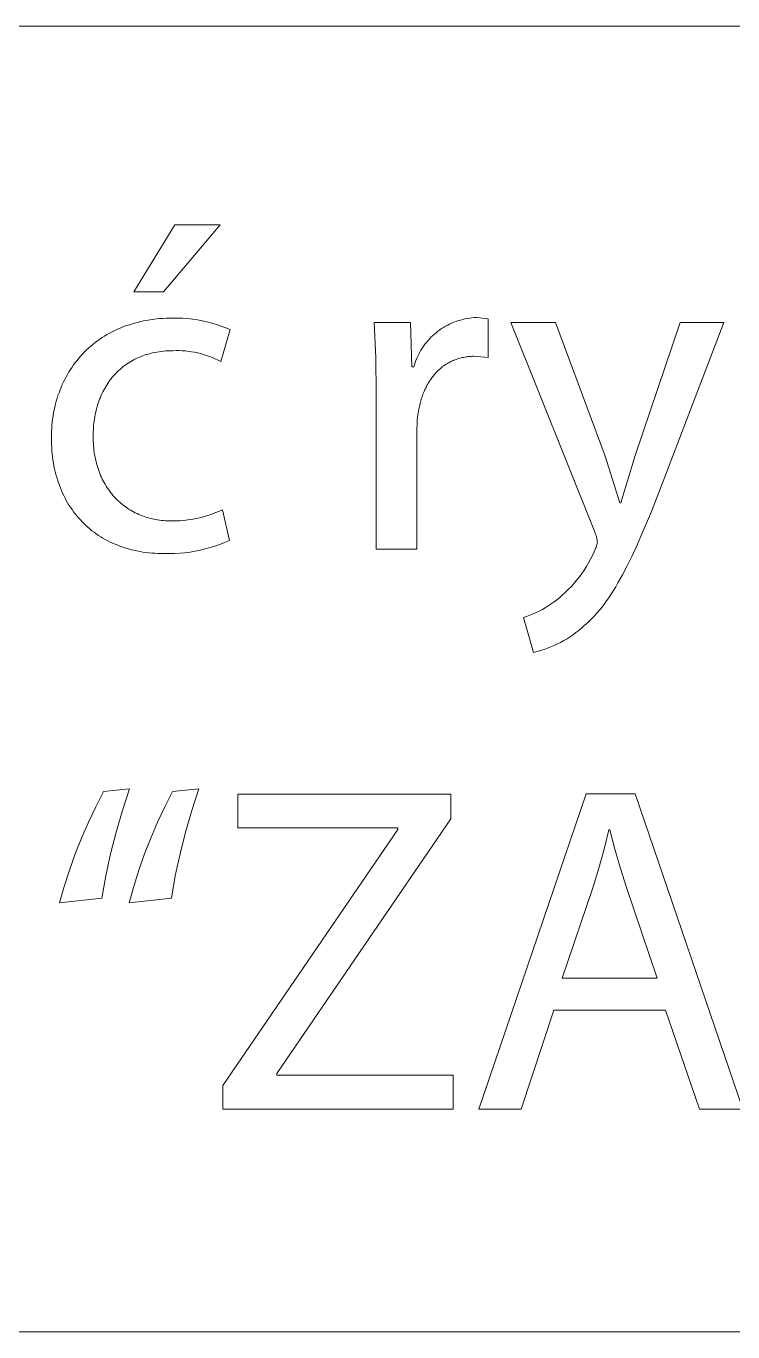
# Model space of a CAD drawing. Header units: millimetres. Extents: x 0 to 4030, y 0 to 2816.
# Drawn here: x 3053.8 to 3114.7, y 0 to 112.6 of the extents above; entities that cross this region are included whole.
import ezdxf

# ---------------------------------------------------------------- set-up
doc = ezdxf.new("R2010")
doc.units = ezdxf.units.MM
doc.header["$MEASUREMENT"] = 0
doc.layers.add('Domyślny', color=7, linetype='Continuous', true_color=0x000000)

msp = doc.modelspace()

# ---------------------------------------------------------------- linework, layer by layer
at = {"layer": 'Domyślny', "color": 18, "lineweight": 15, "true_color": 0x000000}
for p, q in [((2507.18, 112.62), (4026.41, 112.62)), ((3063.05, 89.71), (3066.6, 95.48)), ((3070.51, 95.48), (3065.6, 89.71)), ((3066.6, 95.48), (3070.51, 95.48)), ((3065.6, 89.71), (3063.05, 89.71)), ((3062.11, 86.67), (3062.35, 86.76)), ((3062.35, 86.76), (3062.6, 86.84)), ((3062.6, 86.84), (3062.85, 86.92)), ((3062.85, 86.92), (3063.1, 87)), ((3063.1, 87), (3063.36, 87.07)), ((3063.36, 87.07), (3063.62, 87.13)), ((3063.62, 87.13), (3063.89, 87.19)), ((3063.89, 87.19), (3064.16, 87.24)), ((3064.16, 87.24), (3064.43, 87.29)), ((3064.43, 87.29), (3064.71, 87.33)), ((3064.71, 87.33), (3064.99, 87.36)), ((3064.99, 87.36), (3065.27, 87.39)), ((3065.27, 87.39), (3065.55, 87.41)), ((3065.55, 87.41), (3065.84, 87.43)), ((3065.84, 87.43), (3066.14, 87.44)), ((3066.14, 87.44), (3066.43, 87.44)), ((3066.43, 87.44), (3066.86, 87.44)), ((3066.86, 87.44), (3067.28, 87.42)), ((3067.28, 87.42), (3067.7, 87.39)), ((3067.7, 87.39), (3068.12, 87.34)), ((3068.12, 87.34), (3068.53, 87.28)), ((3068.53, 87.28), (3068.95, 87.2)), ((3068.95, 87.2), (3069.36, 87.11)), ((3069.36, 87.11), (3069.77, 87.01)), ((3069.77, 87.01), (3070.17, 86.89)), ((3070.17, 86.89), (3070.57, 86.75)), ((3070.57, 86.75), (3070.97, 86.61)), ((3083.9, 84), (3083.77, 87.05)), ((3083.77, 87.05), (3086.89, 87.05)), ((3086.89, 87.05), (3087.01, 83.23)), ((3089.75, 86.64), (3089.92, 86.74)), ((3089.92, 86.74), (3090.1, 86.83)), ((3090.1, 86.83), (3090.27, 86.92)), ((3090.27, 86.92), (3090.46, 87.01)), ((3090.46, 87.01), (3090.64, 87.08)), ((3090.64, 87.08), (3090.83, 87.15)), ((3090.83, 87.15), (3091.01, 87.22)), ((3091.01, 87.22), (3091.2, 87.27)), ((3091.2, 87.27), (3091.4, 87.33)), ((3091.4, 87.33), (3091.59, 87.37)), ((3091.59, 87.37), (3091.79, 87.41)), ((3091.79, 87.41), (3091.98, 87.44)), ((3091.98, 87.44), (3092.18, 87.46)), ((3092.18, 87.46), (3092.38, 87.48)), ((3092.38, 87.48), (3092.58, 87.49)), ((3092.58, 87.49), (3093.58, 87.37)), ((3093.58, 87.37), (3093.58, 84.03)), ((3102.74, 69.05), (3095.54, 87.05)), ((3095.54, 87.05), (3099.4, 87.05)), ((3099.4, 87.05), (3103.68, 75.52)), ((3106.26, 75.59), (3110.14, 87.05)), ((3113.88, 87.05), (3108.57, 73.13)), ((3110.14, 87.05), (3113.88, 87.05)), ((3059.92, 85.47), (3060.12, 85.61)), ((3060.12, 85.61), (3060.32, 85.75)), ((3060.32, 85.75), (3060.53, 85.88)), ((3060.53, 85.88), (3060.74, 86.01)), ((3060.74, 86.01), (3060.96, 86.13)), ((3060.96, 86.13), (3061.18, 86.25)), ((3061.18, 86.25), (3061.41, 86.36)), ((3061.41, 86.36), (3061.64, 86.47)), ((3061.64, 86.47), (3061.87, 86.57)), ((3061.87, 86.57), (3062.11, 86.67)), ((3071.36, 86.45), (3070.55, 83.69)), ((3070.97, 86.61), (3071.36, 86.45)), ((3088.39, 85.49), (3088.52, 85.63)), ((3088.52, 85.63), (3088.66, 85.78)), ((3088.66, 85.78), (3088.8, 85.92)), ((3088.8, 85.92), (3088.95, 86.05)), ((3088.95, 86.05), (3089.1, 86.18)), ((3089.1, 86.18), (3089.26, 86.3)), ((3089.26, 86.3), (3089.42, 86.42)), ((3089.42, 86.42), (3089.58, 86.53)), ((3089.58, 86.53), (3089.75, 86.64)), ((3058.64, 84.34), (3058.81, 84.52)), ((3058.81, 84.52), (3058.98, 84.69)), ((3058.98, 84.69), (3059.16, 84.85)), ((3059.16, 84.85), (3059.34, 85.01)), ((3059.34, 85.01), (3059.53, 85.17)), ((3059.53, 85.17), (3059.72, 85.32)), ((3059.72, 85.32), (3059.92, 85.47)), ((3064.85, 84.47), (3064.67, 84.43)), ((3065.04, 84.51), (3064.85, 84.47)), ((3065.23, 84.54), (3065.04, 84.51)), ((3065.42, 84.56), (3065.23, 84.54)), ((3065.62, 84.58), (3065.42, 84.56)), ((3065.82, 84.6), (3065.62, 84.58)), ((3066.02, 84.61), (3065.82, 84.6)), ((3066.23, 84.62), (3066.02, 84.61)), ((3066.43, 84.62), (3066.23, 84.62)), ((3066.7, 84.63), (3066.43, 84.62)), ((3066.97, 84.63), (3066.7, 84.63)), ((3067.23, 84.62), (3066.97, 84.63)), ((3067.5, 84.6), (3067.23, 84.62)), ((3067.77, 84.57), (3067.5, 84.6)), ((3068.03, 84.53), (3067.77, 84.57)), ((3068.29, 84.49), (3068.03, 84.53)), ((3068.56, 84.43), (3068.29, 84.49)), ((3087.61, 84.33), (3087.7, 84.51)), ((3087.7, 84.51), (3087.8, 84.68)), ((3087.8, 84.68), (3087.91, 84.85)), ((3087.91, 84.85), (3088.02, 85.02)), ((3088.02, 85.02), (3088.14, 85.18)), ((3088.14, 85.18), (3088.26, 85.33)), ((3088.26, 85.33), (3088.39, 85.49)), ((3057.73, 83.21), (3057.87, 83.4)), ((3057.87, 83.4), (3058.01, 83.6)), ((3058.01, 83.6), (3058.16, 83.79)), ((3058.16, 83.79), (3058.32, 83.98)), ((3058.32, 83.98), (3058.47, 84.16)), ((3058.47, 84.16), (3058.64, 84.34)), ((3062.29, 83.36), (3062.15, 83.26)), ((3062.42, 83.46), (3062.29, 83.36)), ((3062.56, 83.55), (3062.42, 83.46)), ((3062.7, 83.64), (3062.56, 83.55)), ((3062.85, 83.73), (3062.7, 83.64)), ((3063, 83.81), (3062.85, 83.73)), ((3063.15, 83.89), (3063, 83.81)), ((3063.31, 83.97), (3063.15, 83.89)), ((3063.47, 84.04), (3063.31, 83.97)), ((3063.63, 84.11), (3063.47, 84.04)), ((3063.79, 84.17), (3063.63, 84.11)), ((3063.96, 84.23), (3063.79, 84.17)), ((3064.13, 84.29), (3063.96, 84.23)), ((3064.31, 84.34), (3064.13, 84.29)), ((3064.49, 84.39), (3064.31, 84.34)), ((3064.67, 84.43), (3064.49, 84.39)), ((3068.82, 84.37), (3068.56, 84.43)), ((3069.07, 84.3), (3068.82, 84.37)), ((3069.33, 84.22), (3069.07, 84.3)), ((3069.58, 84.13), (3069.33, 84.22)), ((3069.83, 84.03), (3069.58, 84.13)), ((3070.07, 83.93), (3069.83, 84.03)), ((3070.32, 83.82), (3070.07, 83.93)), ((3070.55, 83.69), (3070.32, 83.82)), ((3083.93, 80.96), (3083.9, 84)), ((3087.17, 83.23), (3087.23, 83.42)), ((3087.23, 83.42), (3087.29, 83.6)), ((3087.29, 83.6), (3087.36, 83.79)), ((3087.36, 83.79), (3087.44, 83.98)), ((3087.44, 83.98), (3087.52, 84.16)), ((3087.52, 84.16), (3087.61, 84.33)), ((3089.8, 83.34), (3089.72, 83.28)), ((3089.89, 83.4), (3089.8, 83.34)), ((3089.98, 83.46), (3089.89, 83.4)), ((3090.07, 83.52), (3089.98, 83.46)), ((3090.16, 83.57), (3090.07, 83.52)), ((3090.25, 83.62), (3090.16, 83.57)), ((3090.35, 83.67), (3090.25, 83.62)), ((3090.44, 83.72), (3090.35, 83.67)), ((3090.54, 83.76), (3090.44, 83.72)), ((3090.64, 83.8), (3090.54, 83.76)), ((3090.73, 83.84), (3090.64, 83.8)), ((3090.83, 83.88), (3090.73, 83.84)), ((3090.94, 83.91), (3090.83, 83.88)), ((3091.04, 83.95), (3090.94, 83.91)), ((3091.14, 83.98), (3091.04, 83.95)), ((3091.25, 84), (3091.14, 83.98)), ((3091.35, 84.03), (3091.25, 84)), ((3091.46, 84.05), (3091.35, 84.03)), ((3091.57, 84.07), (3091.46, 84.05)), ((3091.68, 84.09), (3091.57, 84.07)), ((3091.79, 84.1), (3091.68, 84.09)), ((3091.9, 84.12), (3091.79, 84.1)), ((3092.02, 84.13), (3091.9, 84.12)), ((3092.13, 84.13), (3092.02, 84.13)), ((3092.25, 84.14), (3092.13, 84.13)), ((3092.36, 84.14), (3092.25, 84.14)), ((3093.58, 84.03), (3092.36, 84.14)), ((3057.1, 82.15), (3057.22, 82.37)), ((3057.22, 82.37), (3057.34, 82.58)), ((3057.34, 82.58), (3057.46, 82.79)), ((3057.46, 82.79), (3057.59, 83)), ((3057.59, 83), (3057.73, 83.21)), ((3061.2, 82.33), (3061.1, 82.2)), ((3061.31, 82.46), (3061.2, 82.33)), ((3061.42, 82.58), (3061.31, 82.46)), ((3061.53, 82.7), (3061.42, 82.58)), ((3061.65, 82.82), (3061.53, 82.7)), ((3061.77, 82.93), (3061.65, 82.82)), ((3061.9, 83.04), (3061.77, 82.93)), ((3062.02, 83.15), (3061.9, 83.04)), ((3062.15, 83.26), (3062.02, 83.15)), ((3087.01, 83.23), (3087.17, 83.23)), ((3088.73, 82.29), (3088.67, 82.2)), ((3088.8, 82.38), (3088.73, 82.29)), ((3088.87, 82.46), (3088.8, 82.38)), ((3088.94, 82.55), (3088.87, 82.46)), ((3089.01, 82.63), (3088.94, 82.55)), ((3089.08, 82.71), (3089.01, 82.63)), ((3089.16, 82.79), (3089.08, 82.71)), ((3089.23, 82.86), (3089.16, 82.79)), ((3089.31, 82.94), (3089.23, 82.86)), ((3089.39, 83.01), (3089.31, 82.94)), ((3089.47, 83.08), (3089.39, 83.01)), ((3089.55, 83.15), (3089.47, 83.08)), ((3089.63, 83.22), (3089.55, 83.15)), ((3089.72, 83.28), (3089.63, 83.22)), ((3056.61, 81), (3056.7, 81.24)), ((3056.7, 81.24), (3056.79, 81.47)), ((3056.79, 81.47), (3056.89, 81.7)), ((3056.89, 81.7), (3056.99, 81.93)), ((3056.99, 81.93), (3057.1, 82.15)), ((3060.47, 81.22), (3060.39, 81.07)), ((3060.55, 81.37), (3060.47, 81.22)), ((3060.63, 81.51), (3060.55, 81.37)), ((3060.72, 81.65), (3060.63, 81.51)), ((3060.81, 81.79), (3060.72, 81.65)), ((3060.9, 81.93), (3060.81, 81.79)), ((3061, 82.07), (3060.9, 81.93)), ((3061.1, 82.2), (3061, 82.07)), ((3088.06, 81.1), (3088.02, 80.99)), ((3088.11, 81.21), (3088.06, 81.1)), ((3088.16, 81.32), (3088.11, 81.21)), ((3088.21, 81.42), (3088.16, 81.32)), ((3088.26, 81.52), (3088.21, 81.42)), ((3088.31, 81.62), (3088.26, 81.52)), ((3088.37, 81.72), (3088.31, 81.62)), ((3088.42, 81.82), (3088.37, 81.72)), ((3088.48, 81.92), (3088.42, 81.82)), ((3088.54, 82.01), (3088.48, 81.92)), ((3088.61, 82.11), (3088.54, 82.01)), ((3088.67, 82.2), (3088.61, 82.11)), ((3056.25, 79.77), (3056.31, 80.03)), ((3056.31, 80.03), (3056.37, 80.27)), ((3056.37, 80.27), (3056.45, 80.52)), ((3056.45, 80.52), (3056.52, 80.76)), ((3056.52, 80.76), (3056.61, 81)), ((3059.99, 80.11), (3059.94, 79.95)), ((3060.05, 80.28), (3059.99, 80.11)), ((3060.11, 80.44), (3060.05, 80.28)), ((3060.18, 80.6), (3060.11, 80.44)), ((3060.24, 80.76), (3060.18, 80.6)), ((3060.31, 80.91), (3060.24, 80.76)), ((3060.39, 81.07), (3060.31, 80.91)), ((3083.93, 67.52), (3083.93, 80.96)), ((3087.72, 80.07), (3087.66, 79.82)), ((3087.78, 80.31), (3087.72, 80.07)), ((3087.85, 80.54), (3087.78, 80.31)), ((3087.89, 80.66), (3087.85, 80.54)), ((3087.93, 80.77), (3087.89, 80.66)), ((3087.97, 80.88), (3087.93, 80.77)), ((3088.02, 80.99), (3087.97, 80.88)), ((3056.06, 78.73), (3056.1, 79)), ((3056.1, 79), (3056.14, 79.26)), ((3056.14, 79.26), (3056.19, 79.52)), ((3056.19, 79.52), (3056.25, 79.77)), ((3059.69, 78.91), (3059.66, 78.73)), ((3059.72, 79.09), (3059.69, 78.91)), ((3059.76, 79.26), (3059.72, 79.09)), ((3059.8, 79.44), (3059.76, 79.26)), ((3059.84, 79.61), (3059.8, 79.44)), ((3059.89, 79.78), (3059.84, 79.61)), ((3059.94, 79.95), (3059.89, 79.78)), ((3087.51, 78.92), (3087.48, 78.59)), ((3087.56, 79.25), (3087.51, 78.92)), ((3087.61, 79.57), (3087.56, 79.25)), ((3087.66, 79.82), (3087.61, 79.57)), ((3055.96, 77.65), (3055.98, 77.92)), ((3055.98, 77.92), (3056, 78.2)), ((3056, 78.2), (3056.03, 78.47)), ((3056.03, 78.47), (3056.06, 78.73)), ((3059.57, 77.82), (3059.56, 77.63)), ((3059.58, 78), (3059.57, 77.82)), ((3059.59, 78.19), (3059.58, 78)), ((3059.61, 78.37), (3059.59, 78.19)), ((3059.64, 78.55), (3059.61, 78.37)), ((3059.66, 78.73), (3059.64, 78.55)), ((3087.46, 78.26), (3087.45, 77.92)), ((3087.45, 77.92), (3087.45, 67.52)), ((3087.48, 78.59), (3087.46, 78.26)), ((3055.95, 77.09), (3055.96, 77.37)), ((3055.96, 76.81), (3055.95, 77.09)), ((3055.96, 77.37), (3055.96, 77.65)), ((3055.96, 76.54), (3055.96, 76.81)), ((3059.56, 77.63), (3059.55, 77.44)), ((3059.55, 77.44), (3059.55, 77.25)), ((3059.55, 77.25), (3059.55, 77.04)), ((3059.55, 77.04), (3059.56, 76.83)), ((3059.56, 76.83), (3059.57, 76.63)), ((3059.57, 76.63), (3059.58, 76.43)), ((3055.98, 76.27), (3055.96, 76.54)), ((3056, 76), (3055.98, 76.27)), ((3056.02, 75.73), (3056, 76)), ((3056.05, 75.47), (3056.02, 75.73)), ((3056.09, 75.21), (3056.05, 75.47)), ((3059.58, 76.43), (3059.6, 76.23)), ((3059.6, 76.23), (3059.62, 76.03)), ((3059.62, 76.03), (3059.65, 75.83)), ((3059.65, 75.83), (3059.68, 75.64)), ((3059.68, 75.64), (3059.72, 75.45)), ((3103.68, 75.52), (3104.93, 71.51)), ((3105.01, 71.51), (3106.26, 75.59)), ((3056.13, 74.95), (3056.09, 75.21)), ((3056.17, 74.7), (3056.13, 74.95)), ((3056.23, 74.44), (3056.17, 74.7)), ((3056.28, 74.2), (3056.23, 74.44)), ((3059.72, 75.45), (3059.75, 75.26)), ((3059.75, 75.26), (3059.8, 75.08)), ((3059.8, 75.08), (3059.84, 74.9)), ((3059.84, 74.9), (3059.89, 74.72)), ((3059.89, 74.72), (3059.95, 74.54)), ((3059.95, 74.54), (3060, 74.37)), ((3060, 74.37), (3060.06, 74.2)), ((3056.34, 73.95), (3056.28, 74.2)), ((3056.41, 73.71), (3056.34, 73.95)), ((3056.48, 73.48), (3056.41, 73.71)), ((3056.56, 73.24), (3056.48, 73.48)), ((3056.64, 73.01), (3056.56, 73.24)), ((3060.06, 74.2), (3060.13, 74.04)), ((3060.13, 74.04), (3060.19, 73.87)), ((3060.19, 73.87), (3060.27, 73.71)), ((3060.27, 73.71), (3060.34, 73.55)), ((3060.34, 73.55), (3060.42, 73.4)), ((3060.42, 73.4), (3060.5, 73.25)), ((3060.5, 73.25), (3060.58, 73.1)), ((3056.73, 72.79), (3056.64, 73.01)), ((3056.82, 72.57), (3056.73, 72.79)), ((3056.92, 72.35), (3056.82, 72.57)), ((3057.02, 72.13), (3056.92, 72.35)), ((3057.13, 71.92), (3057.02, 72.13)), ((3060.58, 73.1), (3060.67, 72.95)), ((3060.67, 72.95), (3060.76, 72.81)), ((3060.76, 72.81), (3060.86, 72.67)), ((3060.86, 72.67), (3060.95, 72.53)), ((3060.95, 72.53), (3061.05, 72.4)), ((3061.05, 72.4), (3061.16, 72.27)), ((3061.16, 72.27), (3061.26, 72.14)), ((3061.26, 72.14), (3061.37, 72.02)), ((3108.57, 73.13), (3107.65, 70.77)), ((3057.24, 71.71), (3057.13, 71.92)), ((3057.35, 71.51), (3057.24, 71.71)), ((3057.47, 71.31), (3057.35, 71.51)), ((3057.6, 71.12), (3057.47, 71.31)), ((3057.73, 70.93), (3057.6, 71.12)), ((3061.37, 72.02), (3061.48, 71.9)), ((3061.48, 71.9), (3061.6, 71.78)), ((3061.6, 71.78), (3061.72, 71.67)), ((3061.72, 71.67), (3061.84, 71.56)), ((3061.84, 71.56), (3061.96, 71.45)), ((3061.96, 71.45), (3062.09, 71.35)), ((3062.09, 71.35), (3062.21, 71.25)), ((3062.21, 71.25), (3062.34, 71.15)), ((3062.34, 71.15), (3062.48, 71.06)), ((3062.48, 71.06), (3062.61, 70.97)), ((3062.61, 70.97), (3062.75, 70.89)), ((3104.93, 71.51), (3105.01, 71.51)), ((3057.86, 70.74), (3057.73, 70.93)), ((3058, 70.56), (3057.86, 70.74)), ((3058.15, 70.38), (3058, 70.56)), ((3058.29, 70.2), (3058.15, 70.38)), ((3058.45, 70.03), (3058.29, 70.2)), ((3058.6, 69.87), (3058.45, 70.03)), ((3058.76, 69.71), (3058.6, 69.87)), ((3062.75, 70.89), (3062.89, 70.8)), ((3062.89, 70.8), (3063.04, 70.72)), ((3063.04, 70.72), (3063.18, 70.65)), ((3063.18, 70.65), (3063.33, 70.58)), ((3063.33, 70.58), (3063.48, 70.51)), ((3063.48, 70.51), (3063.63, 70.45)), ((3063.63, 70.45), (3063.79, 70.39)), ((3063.79, 70.39), (3063.94, 70.33)), ((3063.94, 70.33), (3064.1, 70.28)), ((3064.1, 70.28), (3064.26, 70.23)), ((3064.26, 70.23), (3064.42, 70.18)), ((3064.42, 70.18), (3064.59, 70.14)), ((3064.59, 70.14), (3064.75, 70.1)), ((3064.75, 70.1), (3064.92, 70.07)), ((3064.92, 70.07), (3065.09, 70.04)), ((3065.09, 70.04), (3065.26, 70.01)), ((3065.26, 70.01), (3065.44, 69.99)), ((3065.44, 69.99), (3065.61, 69.97)), ((3065.61, 69.97), (3065.79, 69.96)), ((3065.79, 69.96), (3065.97, 69.95)), ((3065.97, 69.95), (3066.15, 69.94)), ((3066.15, 69.94), (3066.33, 69.94)), ((3066.33, 69.94), (3066.67, 69.94)), ((3066.67, 69.94), (3067.02, 69.96)), ((3067.02, 69.96), (3067.36, 69.99)), ((3067.36, 69.99), (3067.71, 70.03)), ((3067.71, 70.03), (3068.05, 70.08)), ((3068.05, 70.08), (3068.39, 70.14)), ((3068.39, 70.14), (3068.73, 70.22)), ((3068.73, 70.22), (3069.07, 70.31)), ((3069.07, 70.31), (3069.4, 70.4)), ((3069.4, 70.4), (3069.73, 70.51)), ((3069.73, 70.51), (3070.05, 70.63)), ((3070.05, 70.63), (3070.37, 70.76)), ((3070.37, 70.76), (3070.69, 70.9)), ((3070.69, 70.9), (3071.29, 68.26)), ((3107.65, 70.77), (3106.78, 68.69)), ((3058.93, 69.55), (3058.76, 69.71)), ((3059.1, 69.4), (3058.93, 69.55)), ((3059.27, 69.25), (3059.1, 69.4)), ((3059.45, 69.1), (3059.27, 69.25)), ((3059.63, 68.96), (3059.45, 69.1)), ((3059.82, 68.83), (3059.63, 68.96)), ((3060.01, 68.7), (3059.82, 68.83)), ((3060.2, 68.58), (3060.01, 68.7)), ((3102.78, 68.97), (3102.74, 69.05)), ((3102.82, 68.88), (3102.78, 68.97)), ((3102.85, 68.79), (3102.82, 68.88)), ((3102.88, 68.69), (3102.85, 68.79)), ((3060.4, 68.46), (3060.2, 68.58)), ((3060.6, 68.34), (3060.4, 68.46)), ((3060.81, 68.23), (3060.6, 68.34)), ((3061.02, 68.12), (3060.81, 68.23)), ((3061.23, 68.02), (3061.02, 68.12)), ((3061.45, 67.93), (3061.23, 68.02)), ((3061.67, 67.84), (3061.45, 67.93)), ((3061.9, 67.75), (3061.67, 67.84)), ((3062.12, 67.67), (3061.9, 67.75)), ((3062.36, 67.6), (3062.12, 67.67)), ((3062.59, 67.53), (3062.36, 67.6)), ((3069.63, 67.64), (3069.2, 67.53)), ((3070.05, 67.78), (3069.63, 67.64)), ((3070.47, 67.92), (3070.05, 67.78)), ((3070.88, 68.09), (3070.47, 67.92)), ((3071.29, 68.26), (3070.88, 68.09)), ((3102.82, 67.5), (3102.85, 67.58)), ((3102.85, 67.58), (3102.88, 67.65)), ((3102.91, 68.6), (3102.88, 68.69)), ((3102.88, 67.65), (3102.91, 67.73)), ((3102.93, 68.51), (3102.91, 68.6)), ((3102.91, 67.73), (3102.93, 67.81)), ((3102.95, 68.41), (3102.93, 68.51)), ((3102.93, 67.81), (3102.95, 67.89)), ((3102.97, 68.32), (3102.95, 68.41)), ((3102.95, 67.89), (3102.97, 67.97)), ((3102.99, 68.22), (3102.97, 68.32)), ((3102.97, 67.97), (3102.98, 68.05)), ((3102.98, 68.05), (3103, 68.13)), ((3103, 68.13), (3102.99, 68.22)), ((3106.37, 67.75), (3105.96, 66.87)), ((3106.78, 68.69), (3106.37, 67.75)), ((3062.83, 67.46), (3062.59, 67.53)), ((3063.07, 67.41), (3062.83, 67.46)), ((3063.32, 67.35), (3063.07, 67.41)), ((3063.57, 67.3), (3063.32, 67.35)), ((3063.82, 67.26), (3063.57, 67.3)), ((3064.08, 67.22), (3063.82, 67.26)), ((3064.34, 67.19), (3064.08, 67.22)), ((3064.6, 67.17), (3064.34, 67.19)), ((3064.87, 67.15), (3064.6, 67.17)), ((3065.14, 67.13), (3064.87, 67.15)), ((3065.41, 67.12), (3065.14, 67.13)), ((3065.68, 67.12), (3065.41, 67.12)), ((3066.13, 67.12), (3065.68, 67.12)), ((3066.57, 67.13), (3066.13, 67.12)), ((3067.01, 67.16), (3066.57, 67.13)), ((3067.46, 67.2), (3067.01, 67.16)), ((3067.9, 67.26), (3067.46, 67.2)), ((3068.33, 67.33), (3067.9, 67.26)), ((3068.77, 67.42), (3068.33, 67.33)), ((3069.2, 67.53), (3068.77, 67.42)), ((3087.45, 67.52), (3083.93, 67.52)), ((3102.24, 66.32), (3102.41, 66.64)), ((3102.41, 66.64), (3102.57, 66.96)), ((3102.57, 66.96), (3102.72, 67.28)), ((3102.72, 67.28), (3102.75, 67.35)), ((3102.75, 67.35), (3102.79, 67.43)), ((3102.79, 67.43), (3102.82, 67.5)), ((3105.96, 66.87), (3105.56, 66.06)), ((3101.45, 65.13), (3101.66, 65.42)), ((3101.66, 65.42), (3101.86, 65.71)), ((3101.86, 65.71), (3102.06, 66.01)), ((3102.06, 66.01), (3102.24, 66.32)), ((3105.56, 66.06), (3105.17, 65.29)), ((3100.52, 64.05), (3100.76, 64.3)), ((3100.76, 64.3), (3101, 64.57)), ((3101, 64.57), (3101.23, 64.85)), ((3101.23, 64.85), (3101.45, 65.13)), ((3104.58, 64.25), (3104.38, 63.93)), ((3104.77, 64.59), (3104.58, 64.25)), ((3105.17, 65.29), (3104.77, 64.59)), ((3099.26, 62.96), (3099.49, 63.14)), ((3099.49, 63.14), (3099.72, 63.32)), ((3099.72, 63.32), (3099.99, 63.56)), ((3099.99, 63.56), (3100.26, 63.8)), ((3100.26, 63.8), (3100.52, 64.05)), ((3103.98, 63.32), (3103.78, 63.04)), ((3104.18, 63.62), (3103.98, 63.32)), ((3104.38, 63.93), (3104.18, 63.62)), ((3097.46, 61.92), (3097.73, 62.04)), ((3097.73, 62.04), (3097.99, 62.17)), ((3097.99, 62.17), (3098.26, 62.31)), ((3098.26, 62.31), (3098.51, 62.46)), ((3098.51, 62.46), (3098.77, 62.62)), ((3098.77, 62.62), (3099.01, 62.78)), ((3099.01, 62.78), (3099.26, 62.96)), ((3102.96, 61.99), (3102.75, 61.76)), ((3103.17, 62.24), (3102.96, 61.99)), ((3103.37, 62.49), (3103.17, 62.24)), ((3103.58, 62.76), (3103.37, 62.49)), ((3103.78, 63.04), (3103.58, 62.76)), ((3096.62, 61.61), (3096.9, 61.7)), ((3097.49, 58.61), (3096.62, 61.61)), ((3096.9, 61.7), (3097.18, 61.81)), ((3097.18, 61.81), (3097.46, 61.92)), ((3101.87, 60.91), (3101.64, 60.7)), ((3102.09, 61.11), (3101.87, 60.91)), ((3102.32, 61.32), (3102.09, 61.11)), ((3102.53, 61.53), (3102.32, 61.32)), ((3102.75, 61.76), (3102.53, 61.53)), ((3100.38, 59.78), (3100.11, 59.62)), ((3100.64, 59.95), (3100.38, 59.78)), ((3100.9, 60.12), (3100.64, 59.95)), ((3101.15, 60.31), (3100.9, 60.12)), ((3101.4, 60.5), (3101.15, 60.31)), ((3101.64, 60.7), (3101.4, 60.5)), ((3097.8, 58.69), (3097.49, 58.61)), ((3098.1, 58.77), (3097.8, 58.69)), ((3098.4, 58.86), (3098.1, 58.77)), ((3098.69, 58.97), (3098.4, 58.86)), ((3098.98, 59.08), (3098.69, 58.97)), ((3099.27, 59.2), (3098.98, 59.08)), ((3099.55, 59.33), (3099.27, 59.2)), ((3099.83, 59.47), (3099.55, 59.33)), ((3100.11, 59.62), (3099.83, 59.47)), ((3059.77, 45.29), (3060.44, 46.61)), ((3060.44, 46.61), (3062.69, 46.84)), ((3062.69, 46.84), (3062.08, 44.98)), ((3065.73, 45.29), (3066.4, 46.61)), ((3066.4, 46.61), (3068.66, 46.84)), ((3068.66, 46.84), (3068.06, 44.98)), ((3072.03, 43.46), (3072.03, 46.39)), ((3072.03, 46.39), (3090.37, 46.39)), ((3090.37, 46.39), (3090.37, 44.26)), ((3092.77, 19.21), (3102.03, 46.4)), ((3102.03, 46.4), (3106.25, 46.4)), ((3106.25, 46.4), (3115.54, 19.21)), ((3059.14, 43.95), (3059.77, 45.29)), ((3065.11, 43.95), (3065.73, 45.29)), ((3058.55, 42.59), (3059.14, 43.95)), ((3062.08, 44.98), (3061.54, 43.11)), ((3064.53, 42.59), (3065.11, 43.95)), ((3068.06, 44.98), (3067.52, 43.11)), ((3090.37, 44.26), (3075.37, 22.28)), ((3061.54, 43.11), (3061.06, 41.22)), ((3067.52, 43.11), (3067.04, 41.22)), ((3070.72, 21.26), (3085.81, 43.34)), ((3085.81, 43.46), (3072.03, 43.46)), ((3085.81, 43.34), (3085.81, 43.46)), ((3103.99, 43.29), (3103.58, 41.64)), ((3104.07, 43.29), (3103.99, 43.29)), ((3104.51, 41.62), (3104.07, 43.29)), ((3058.01, 41.22), (3058.55, 42.59)), ((3063.99, 41.22), (3064.53, 42.59)), ((3057.51, 39.83), (3058.01, 41.22)), ((3061.06, 41.22), (3060.65, 39.32)), ((3063.5, 39.83), (3063.99, 41.22)), ((3067.04, 41.22), (3066.63, 39.32)), ((3103.58, 41.64), (3103.13, 40)), ((3104.98, 39.97), (3104.51, 41.62)), ((3057.05, 38.42), (3057.51, 39.83)), ((3063.05, 38.42), (3063.5, 39.83)), ((3103.13, 40), (3102.64, 38.38)), ((3105.5, 38.32), (3104.98, 39.97)), ((3056.64, 37), (3057.05, 38.42)), ((3060.65, 39.32), (3060.3, 37.4)), ((3062.65, 37), (3063.05, 38.42)), ((3066.63, 39.32), (3066.29, 37.4)), ((3102.64, 38.38), (3099.97, 30.51)), ((3108.15, 30.51), (3105.5, 38.32)), ((3060.3, 37.4), (3056.64, 37)), ((3066.29, 37.4), (3062.65, 37)), ((3099.97, 30.51), (3108.15, 30.51)), ((3099.24, 27.76), (3096.43, 19.21)), ((3108.88, 27.76), (3099.24, 27.76)), ((3111.79, 19.21), (3108.88, 27.76)), ((3075.37, 22.28), (3075.37, 22.14)), ((3075.37, 22.14), (3090.57, 22.14)), ((3090.57, 22.14), (3090.57, 19.22)), ((3070.72, 19.22), (3070.72, 21.26)), ((3090.57, 19.22), (3070.72, 19.22)), ((3096.43, 19.21), (3092.77, 19.21)), ((3115.54, 19.21), (3111.79, 19.21)), ((4026.42, 0), (0, 0)), ((4026.42, 0), (2507.18, 0))]:
    msp.add_line(p, q, dxfattribs=at)

doc.saveas('drawing.dxf')
